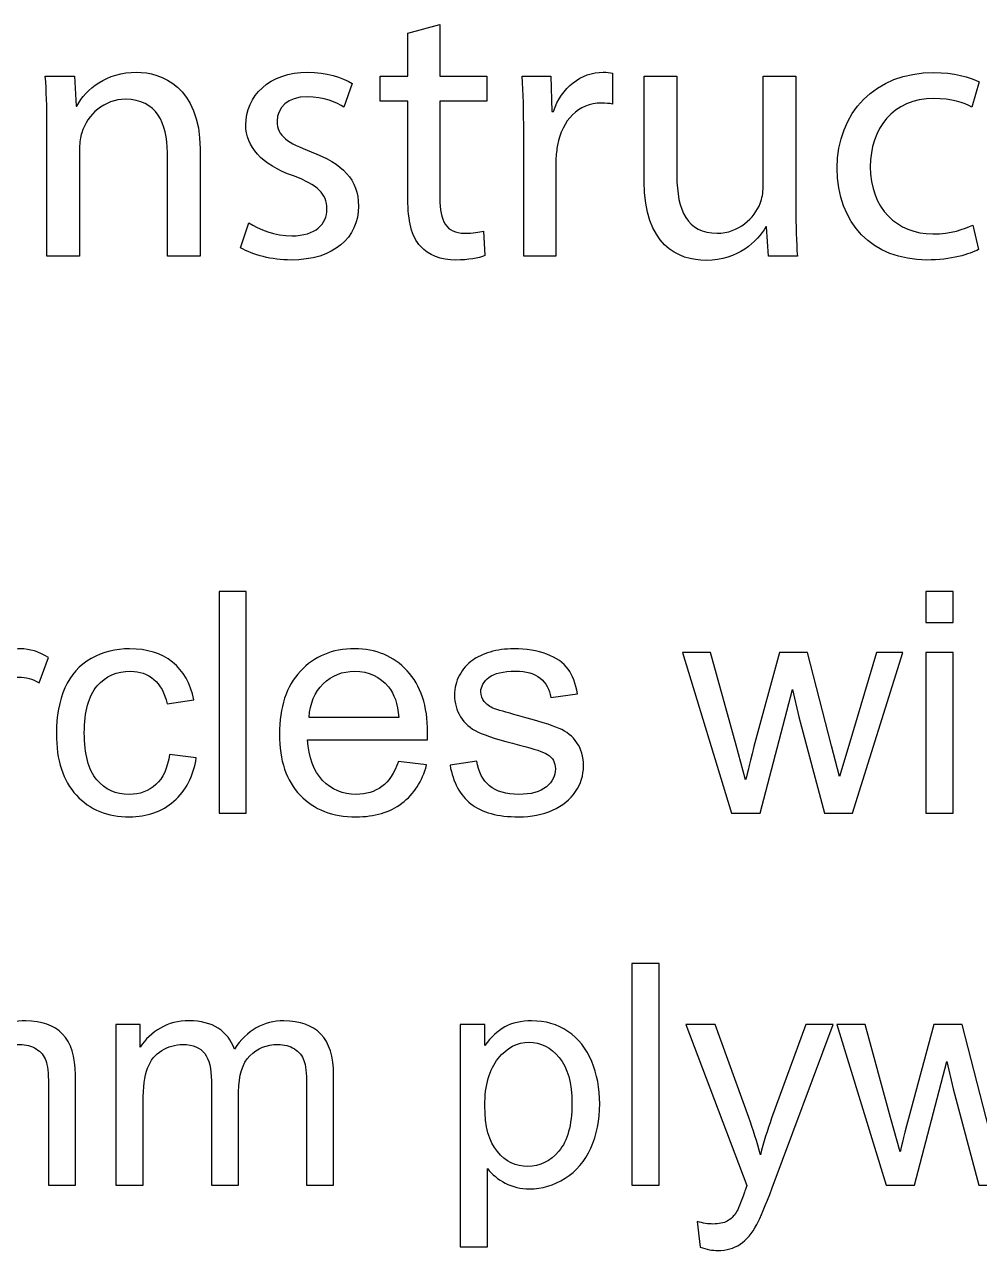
# Model space of a CAD drawing. Header units: centimetres. Extents: x -233 to -82, y 123 to 153.
# Drawn here: x -168.579 to -167.492, y 150.374 to 151.769 of the extents above; entities that cross this region are included whole.
import ezdxf

# ---------------------------------------------------------------- set-up
doc = ezdxf.new("R2010")
doc.units = ezdxf.units.CM
doc.header["$MEASUREMENT"] = 0
doc.layers.add('layer 1', color=7, linetype='Continuous')

msp = doc.modelspace()

# ---------------------------------------------------------------- linework, layer by layer
at = {"layer": 'layer 1'}
for points, knots in [([(-168.14244, 151.75925), (-168.14244, 151.75925), (-168.14244, 151.71005), (-168.14244, 151.71005), (-168.14244, 151.71005), (-168.14244, 151.71005), (-168.17412, 151.71005), (-168.17412, 151.71005), (-168.17412, 151.71005), (-168.17412, 151.71005), (-168.17412, 151.68173), (-168.17412, 151.68173), (-168.17412, 151.68173), (-168.17412, 151.68173), (-168.14244, 151.68173), (-168.14244, 151.68173), (-168.14244, 151.68173), (-168.14244, 151.68173), (-168.14244, 151.57001), (-168.14244, 151.57001), (-168.14244, 151.57001), (-168.14244, 151.54589), (-168.1386, 151.52765), (-168.12804, 151.51661), (-168.12804, 151.51661), (-168.11916, 151.50653), (-168.10512, 151.50101), (-168.08784, 151.50101), (-168.08784, 151.50101), (-168.07344, 151.50101), (-168.06204, 151.50305), (-168.05484, 151.50605), (-168.05484, 151.50605), (-168.05484, 151.50605), (-168.05652, 151.53401), (-168.05652, 151.53401), (-168.05652, 151.53401), (-168.0612, 151.53269), (-168.0684, 151.53149), (-168.07812, 151.53149), (-168.07812, 151.53149), (-168.09888, 151.53149), (-168.10608, 151.54589), (-168.10608, 151.57121), (-168.10608, 151.57121), (-168.10608, 151.57121), (-168.10608, 151.68173), (-168.10608, 151.68173), (-168.10608, 151.68173), (-168.10608, 151.68173), (-168.05268, 151.68173), (-168.05268, 151.68173), (-168.05268, 151.68173), (-168.05268, 151.68173), (-168.05268, 151.71005), (-168.05268, 151.71005), (-168.05268, 151.71005), (-168.05268, 151.71005), (-168.10608, 151.71005), (-168.10608, 151.71005), (-168.10608, 151.71005), (-168.10608, 151.71005), (-168.10608, 151.76897), (-168.10608, 151.76897), (-168.10608, 151.76897), (-168.10608, 151.76897), (-168.14244, 151.75925), (-168.14244, 151.75925)], [0, 0, 0, 0, 0.0555556, 0.0555556, 0.0555556, 0.0555556, 0.1111111, 0.1111111, 0.1111111, 0.1111111, 0.1666667, 0.1666667, 0.1666667, 0.1666667, 0.2222222, 0.2222222, 0.2222222, 0.2222222, 0.2777778, 0.2777778, 0.2777778, 0.2777778, 0.3333333, 0.3333333, 0.3333333, 0.3333333, 0.3888889, 0.3888889, 0.3888889, 0.3888889, 0.4444444, 0.4444444, 0.4444444, 0.4444444, 0.5, 0.5, 0.5, 0.5, 0.5555556, 0.5555556, 0.5555556, 0.5555556, 0.6111111, 0.6111111, 0.6111111, 0.6111111, 0.6666667, 0.6666667, 0.6666667, 0.6666667, 0.7222222, 0.7222222, 0.7222222, 0.7222222, 0.7777778, 0.7777778, 0.7777778, 0.7777778, 0.8333333, 0.8333333, 0.8333333, 0.8333333, 0.8888889, 0.8888889, 0.8888889, 0.8888889, 1, 1, 1, 1]), ([(-168.55344, 151.50521), (-168.55344, 151.50521), (-168.51624, 151.50521), (-168.51624, 151.50521), (-168.51624, 151.50521), (-168.51624, 151.50521), (-168.51624, 151.62845), (-168.51624, 151.62845), (-168.51624, 151.62845), (-168.51624, 151.63481), (-168.5154, 151.64105), (-168.51372, 151.64573), (-168.51372, 151.64573), (-168.50736, 151.66649), (-168.48828, 151.68389), (-168.4638, 151.68389), (-168.4638, 151.68389), (-168.42864, 151.68389), (-168.41628, 151.65629), (-168.41628, 151.62329), (-168.41628, 151.62329), (-168.41628, 151.62329), (-168.41628, 151.50521), (-168.41628, 151.50521), (-168.41628, 151.50521), (-168.41628, 151.50521), (-168.37908, 151.50521), (-168.37908, 151.50521), (-168.37908, 151.50521), (-168.37908, 151.50521), (-168.37908, 151.62761), (-168.37908, 151.62761), (-168.37908, 151.62761), (-168.37908, 151.69781), (-168.42312, 151.71473), (-168.45144, 151.71473), (-168.45144, 151.71473), (-168.48528, 151.71473), (-168.50904, 151.69577), (-168.51924, 151.67621), (-168.51924, 151.67621), (-168.51924, 151.67621), (-168.52008, 151.67621), (-168.52008, 151.67621), (-168.52008, 151.67621), (-168.52008, 151.67621), (-168.52212, 151.71005), (-168.52212, 151.71005), (-168.52212, 151.71005), (-168.52212, 151.71005), (-168.55524, 151.71005), (-168.55524, 151.71005), (-168.55524, 151.71005), (-168.55392, 151.69313), (-168.55344, 151.67585), (-168.55344, 151.65461), (-168.55344, 151.65461), (-168.55344, 151.65461), (-168.55344, 151.50521), (-168.55344, 151.50521)], [0, 0, 0, 0, 0.0625, 0.0625, 0.0625, 0.0625, 0.125, 0.125, 0.125, 0.125, 0.1875, 0.1875, 0.1875, 0.1875, 0.25, 0.25, 0.25, 0.25, 0.3125, 0.3125, 0.3125, 0.3125, 0.375, 0.375, 0.375, 0.375, 0.4375, 0.4375, 0.4375, 0.4375, 0.5, 0.5, 0.5, 0.5, 0.5625, 0.5625, 0.5625, 0.5625, 0.625, 0.625, 0.625, 0.625, 0.6875, 0.6875, 0.6875, 0.6875, 0.75, 0.75, 0.75, 0.75, 0.8125, 0.8125, 0.8125, 0.8125, 0.875, 0.875, 0.875, 0.875, 1, 1, 1, 1]), ([(-168.33288, 151.51493), (-168.31848, 151.50653), (-168.29784, 151.50101), (-168.2754, 151.50101), (-168.2754, 151.50101), (-168.22668, 151.50101), (-168.19872, 151.52633), (-168.19872, 151.56233), (-168.19872, 151.56233), (-168.19872, 151.59281), (-168.21696, 151.61057), (-168.25248, 151.62413), (-168.25248, 151.62413), (-168.27912, 151.63433), (-168.29148, 151.64189), (-168.29148, 151.65893), (-168.29148, 151.65893), (-168.29148, 151.67417), (-168.27912, 151.68677), (-168.25716, 151.68677), (-168.25716, 151.68677), (-168.23808, 151.68677), (-168.22332, 151.68005), (-168.21528, 151.67501), (-168.21528, 151.67501), (-168.21528, 151.67501), (-168.20592, 151.70201), (-168.20592, 151.70201), (-168.20592, 151.70201), (-168.21732, 151.70885), (-168.23556, 151.71473), (-168.25632, 151.71473), (-168.25632, 151.71473), (-168.30036, 151.71473), (-168.327, 151.68761), (-168.327, 151.65461), (-168.327, 151.65461), (-168.327, 151.63013), (-168.3096, 151.60973), (-168.27276, 151.59665), (-168.27276, 151.59665), (-168.24528, 151.58645), (-168.23472, 151.57673), (-168.23472, 151.55897), (-168.23472, 151.55897), (-168.23472, 151.54205), (-168.24744, 151.52849), (-168.27456, 151.52849), (-168.27456, 151.52849), (-168.29316, 151.52849), (-168.3126, 151.53617), (-168.32364, 151.54337), (-168.32364, 151.54337), (-168.32364, 151.54337), (-168.33288, 151.51493), (-168.33288, 151.51493)], [0, 0, 0, 0, 0.0666667, 0.0666667, 0.0666667, 0.0666667, 0.1333333, 0.1333333, 0.1333333, 0.1333333, 0.2, 0.2, 0.2, 0.2, 0.2666667, 0.2666667, 0.2666667, 0.2666667, 0.3333333, 0.3333333, 0.3333333, 0.3333333, 0.4, 0.4, 0.4, 0.4, 0.4666667, 0.4666667, 0.4666667, 0.4666667, 0.5333333, 0.5333333, 0.5333333, 0.5333333, 0.6, 0.6, 0.6, 0.6, 0.6666667, 0.6666667, 0.6666667, 0.6666667, 0.7333333, 0.7333333, 0.7333333, 0.7333333, 0.8, 0.8, 0.8, 0.8, 0.8666667, 0.8666667, 0.8666667, 0.8666667, 1, 1, 1, 1]), ([(-168.01068, 151.50521), (-168.01068, 151.50521), (-167.97396, 151.50521), (-167.97396, 151.50521), (-167.97396, 151.50521), (-167.97396, 151.50521), (-167.97396, 151.61441), (-167.97396, 151.61441), (-167.97396, 151.61441), (-167.97396, 151.62077), (-167.973, 151.62665), (-167.97216, 151.63181), (-167.97216, 151.63181), (-167.96712, 151.65977), (-167.94852, 151.67957), (-167.92224, 151.67957), (-167.92224, 151.67957), (-167.9172, 151.67957), (-167.91336, 151.67921), (-167.90952, 151.67837), (-167.90952, 151.67837), (-167.90952, 151.67837), (-167.90952, 151.71353), (-167.90952, 151.71353), (-167.90952, 151.71353), (-167.913, 151.71437), (-167.91588, 151.71473), (-167.9202, 151.71473), (-167.9202, 151.71473), (-167.94516, 151.71473), (-167.9676, 151.69745), (-167.97684, 151.66985), (-167.97684, 151.66985), (-167.97684, 151.66985), (-167.97852, 151.66985), (-167.97852, 151.66985), (-167.97852, 151.66985), (-167.97852, 151.66985), (-167.97984, 151.71005), (-167.97984, 151.71005), (-167.97984, 151.71005), (-167.97984, 151.71005), (-168.01248, 151.71005), (-168.01248, 151.71005), (-168.01248, 151.71005), (-168.01116, 151.69109), (-168.01068, 151.67033), (-168.01068, 151.64621), (-168.01068, 151.64621), (-168.01068, 151.64621), (-168.01068, 151.50521), (-168.01068, 151.50521)], [0, 0, 0, 0, 0.0714286, 0.0714286, 0.0714286, 0.0714286, 0.1428571, 0.1428571, 0.1428571, 0.1428571, 0.2142857, 0.2142857, 0.2142857, 0.2142857, 0.2857143, 0.2857143, 0.2857143, 0.2857143, 0.3571429, 0.3571429, 0.3571429, 0.3571429, 0.4285714, 0.4285714, 0.4285714, 0.4285714, 0.5, 0.5, 0.5, 0.5, 0.5714286, 0.5714286, 0.5714286, 0.5714286, 0.6428571, 0.6428571, 0.6428571, 0.6428571, 0.7142857, 0.7142857, 0.7142857, 0.7142857, 0.7857143, 0.7857143, 0.7857143, 0.7857143, 0.8571429, 0.8571429, 0.8571429, 0.8571429, 1, 1, 1, 1]), ([(-167.70084, 151.71005), (-167.70084, 151.71005), (-167.73804, 151.71005), (-167.73804, 151.71005), (-167.73804, 151.71005), (-167.73804, 151.71005), (-167.73804, 151.58441), (-167.73804, 151.58441), (-167.73804, 151.58441), (-167.73804, 151.57757), (-167.73936, 151.57085), (-167.7414, 151.56533), (-167.7414, 151.56533), (-167.74824, 151.54877), (-167.76552, 151.53149), (-167.7906, 151.53149), (-167.7906, 151.53149), (-167.82444, 151.53149), (-167.83632, 151.55765), (-167.83632, 151.59665), (-167.83632, 151.59665), (-167.83632, 151.59665), (-167.83632, 151.71005), (-167.83632, 151.71005), (-167.83632, 151.71005), (-167.83632, 151.71005), (-167.87352, 151.71005), (-167.87352, 151.71005), (-167.87352, 151.71005), (-167.87352, 151.71005), (-167.87352, 151.59029), (-167.87352, 151.59029), (-167.87352, 151.59029), (-167.87352, 151.51829), (-167.835, 151.50053), (-167.80284, 151.50053), (-167.80284, 151.50053), (-167.76648, 151.50053), (-167.74488, 151.52213), (-167.73504, 151.53869), (-167.73504, 151.53869), (-167.73504, 151.53869), (-167.7342, 151.53869), (-167.7342, 151.53869), (-167.7342, 151.53869), (-167.7342, 151.53869), (-167.73216, 151.50521), (-167.73216, 151.50521), (-167.73216, 151.50521), (-167.73216, 151.50521), (-167.69916, 151.50521), (-167.69916, 151.50521), (-167.69916, 151.50521), (-167.70036, 151.52129), (-167.70084, 151.53989), (-167.70084, 151.56113), (-167.70084, 151.56113), (-167.70084, 151.56113), (-167.70084, 151.71005), (-167.70084, 151.71005)], [0, 0, 0, 0, 0.0625, 0.0625, 0.0625, 0.0625, 0.125, 0.125, 0.125, 0.125, 0.1875, 0.1875, 0.1875, 0.1875, 0.25, 0.25, 0.25, 0.25, 0.3125, 0.3125, 0.3125, 0.3125, 0.375, 0.375, 0.375, 0.375, 0.4375, 0.4375, 0.4375, 0.4375, 0.5, 0.5, 0.5, 0.5, 0.5625, 0.5625, 0.5625, 0.5625, 0.625, 0.625, 0.625, 0.625, 0.6875, 0.6875, 0.6875, 0.6875, 0.75, 0.75, 0.75, 0.75, 0.8125, 0.8125, 0.8125, 0.8125, 0.875, 0.875, 0.875, 0.875, 1, 1, 1, 1]), ([(-167.49924, 151.54073), (-167.5098, 151.53617), (-167.52384, 151.53065), (-167.54496, 151.53065), (-167.54496, 151.53065), (-167.58564, 151.53065), (-167.61612, 151.55981), (-167.61612, 151.60721), (-167.61612, 151.60721), (-167.61612, 151.65005), (-167.59068, 151.68473), (-167.54376, 151.68473), (-167.54376, 151.68473), (-167.52336, 151.68473), (-167.50944, 151.68005), (-167.50056, 151.67501), (-167.50056, 151.67501), (-167.50056, 151.67501), (-167.49204, 151.70381), (-167.49204, 151.70381), (-167.49204, 151.70381), (-167.50224, 151.70885), (-167.52168, 151.71437), (-167.54376, 151.71437), (-167.54376, 151.71437), (-167.6106, 151.71437), (-167.6538, 151.66865), (-167.6538, 151.60553), (-167.6538, 151.60553), (-167.6538, 151.54289), (-167.6136, 151.50101), (-167.5518, 151.50101), (-167.5518, 151.50101), (-167.5242, 151.50101), (-167.50272, 151.50773), (-167.49288, 151.51289), (-167.49288, 151.51289), (-167.49288, 151.51289), (-167.49924, 151.54073), (-167.49924, 151.54073)], [0, 0, 0, 0, 0.0909091, 0.0909091, 0.0909091, 0.0909091, 0.1818182, 0.1818182, 0.1818182, 0.1818182, 0.2727273, 0.2727273, 0.2727273, 0.2727273, 0.3636364, 0.3636364, 0.3636364, 0.3636364, 0.4545455, 0.4545455, 0.4545455, 0.4545455, 0.5454545, 0.5454545, 0.5454545, 0.5454545, 0.6363636, 0.6363636, 0.6363636, 0.6363636, 0.7272727, 0.7272727, 0.7272727, 0.7272727, 0.8181818, 0.8181818, 0.8181818, 0.8181818, 1, 1, 1, 1]), ([(-168.35743, 150.8715), (-168.35743, 150.8715), (-168.35743, 151.124), (-168.35743, 151.124), (-168.35743, 151.124), (-168.35743, 151.124), (-168.32643, 151.124), (-168.32643, 151.124), (-168.32643, 151.124), (-168.32643, 151.124), (-168.32643, 150.8715), (-168.32643, 150.8715), (-168.32643, 150.8715), (-168.32643, 150.8715), (-168.35743, 150.8715), (-168.35743, 150.8715)], [0, 0, 0, 0, 0.2, 0.2, 0.2, 0.2, 0.4, 0.4, 0.4, 0.4, 0.6, 0.6, 0.6, 0.6, 1, 1, 1, 1]), ([(-167.55283, 151.0884), (-167.55283, 151.0884), (-167.55283, 151.124), (-167.55283, 151.124), (-167.55283, 151.124), (-167.55283, 151.124), (-167.52183, 151.124), (-167.52183, 151.124), (-167.52183, 151.124), (-167.52183, 151.124), (-167.52183, 151.0884), (-167.52183, 151.0884), (-167.52183, 151.0884), (-167.52183, 151.0884), (-167.55283, 151.0884), (-167.55283, 151.0884)], [0, 0, 0, 0, 0.2, 0.2, 0.2, 0.2, 0.4, 0.4, 0.4, 0.4, 0.6, 0.6, 0.6, 0.6, 1, 1, 1, 1]), ([(-168.65103, 150.8715), (-168.65103, 150.8715), (-168.65103, 151.0544), (-168.65103, 151.0544), (-168.65103, 151.0544), (-168.65103, 151.0544), (-168.62313, 151.0544), (-168.62313, 151.0544), (-168.62313, 151.0544), (-168.62313, 151.0544), (-168.62313, 151.0267), (-168.62313, 151.0267), (-168.62313, 151.0267), (-168.61603, 151.0397), (-168.60943, 151.0483), (-168.60333, 151.0524), (-168.60333, 151.0524), (-168.59733, 151.0565), (-168.59073, 151.0586), (-168.58353, 151.0586), (-168.58353, 151.0586), (-168.57303, 151.0586), (-168.56243, 151.0553), (-168.55163, 151.0486), (-168.55163, 151.0486), (-168.55163, 151.0486), (-168.56233, 151.0198), (-168.56233, 151.0198), (-168.56233, 151.0198), (-168.56983, 151.0243), (-168.57743, 151.0265), (-168.58503, 151.0265), (-168.58503, 151.0265), (-168.59183, 151.0265), (-168.59793, 151.0245), (-168.60333, 151.0204), (-168.60333, 151.0204), (-168.60873, 151.0163), (-168.61253, 151.0107), (-168.61483, 151.0034), (-168.61483, 151.0034), (-168.61833, 150.9924), (-168.62003, 150.9804), (-168.62003, 150.9673), (-168.62003, 150.9673), (-168.62003, 150.9673), (-168.62003, 150.8715), (-168.62003, 150.8715), (-168.62003, 150.8715), (-168.62003, 150.8715), (-168.65103, 150.8715), (-168.65103, 150.8715)], [0, 0, 0, 0, 0.0714286, 0.0714286, 0.0714286, 0.0714286, 0.1428571, 0.1428571, 0.1428571, 0.1428571, 0.2142857, 0.2142857, 0.2142857, 0.2142857, 0.2857143, 0.2857143, 0.2857143, 0.2857143, 0.3571429, 0.3571429, 0.3571429, 0.3571429, 0.4285714, 0.4285714, 0.4285714, 0.4285714, 0.5, 0.5, 0.5, 0.5, 0.5714286, 0.5714286, 0.5714286, 0.5714286, 0.6428571, 0.6428571, 0.6428571, 0.6428571, 0.7142857, 0.7142857, 0.7142857, 0.7142857, 0.7857143, 0.7857143, 0.7857143, 0.7857143, 0.8571429, 0.8571429, 0.8571429, 0.8571429, 1, 1, 1, 1]), ([(-168.41383, 150.9385), (-168.41383, 150.9385), (-168.38333, 150.9345), (-168.38333, 150.9345), (-168.38333, 150.9345), (-168.38663, 150.9135), (-168.39513, 150.8971), (-168.40883, 150.8852), (-168.40883, 150.8852), (-168.42253, 150.8733), (-168.43943, 150.8674), (-168.45943, 150.8674), (-168.45943, 150.8674), (-168.48453, 150.8674), (-168.50463, 150.8756), (-168.51983, 150.892), (-168.51983, 150.892), (-168.53503, 150.9083), (-168.54263, 150.9318), (-168.54263, 150.9623), (-168.54263, 150.9623), (-168.54263, 150.982), (-168.53933, 150.9993), (-168.53283, 151.0141), (-168.53283, 151.0141), (-168.52633, 151.0289), (-168.51633, 151.04), (-168.50293, 151.0475), (-168.50293, 151.0475), (-168.48953, 151.0549), (-168.47493, 151.0586), (-168.45923, 151.0586), (-168.45923, 151.0586), (-168.43933, 151.0586), (-168.42313, 151.0536), (-168.41053, 151.0435), (-168.41053, 151.0435), (-168.39793, 151.0334), (-168.38983, 151.0192), (-168.38623, 151.0007), (-168.38623, 151.0007), (-168.38623, 151.0007), (-168.41643, 150.996), (-168.41643, 150.996), (-168.41643, 150.996), (-168.41933, 151.0083), (-168.42433, 151.0176), (-168.43163, 151.0238), (-168.43163, 151.0238), (-168.43893, 151.03), (-168.44773, 151.0331), (-168.45803, 151.0331), (-168.45803, 151.0331), (-168.47373, 151.0331), (-168.48643, 151.0275), (-168.49613, 151.0163), (-168.49613, 151.0163), (-168.50593, 151.0051), (-168.51083, 150.9874), (-168.51083, 150.9631), (-168.51083, 150.9631), (-168.51083, 150.9386), (-168.50613, 150.9207), (-168.49663, 150.9096), (-168.49663, 150.9096), (-168.48723, 150.8985), (-168.47493, 150.8929), (-168.45983, 150.8929), (-168.45983, 150.8929), (-168.44763, 150.8929), (-168.43743, 150.8966), (-168.42923, 150.9041), (-168.42923, 150.9041), (-168.42113, 150.9116), (-168.41593, 150.923), (-168.41383, 150.9385)], [0, 0, 0, 0, 0.05, 0.05, 0.05, 0.05, 0.1, 0.1, 0.1, 0.1, 0.15, 0.15, 0.15, 0.15, 0.2, 0.2, 0.2, 0.2, 0.25, 0.25, 0.25, 0.25, 0.3, 0.3, 0.3, 0.3, 0.35, 0.35, 0.35, 0.35, 0.4, 0.4, 0.4, 0.4, 0.45, 0.45, 0.45, 0.45, 0.5, 0.5, 0.5, 0.5, 0.55, 0.55, 0.55, 0.55, 0.6, 0.6, 0.6, 0.6, 0.65, 0.65, 0.65, 0.65, 0.7, 0.7, 0.7, 0.7, 0.75, 0.75, 0.75, 0.75, 0.8, 0.8, 0.8, 0.8, 0.85, 0.85, 0.85, 0.85, 0.9, 0.9, 0.9, 0.9, 1, 1, 1, 1]), ([(-168.15313, 150.9304), (-168.15313, 150.9304), (-168.12113, 150.9264), (-168.12113, 150.9264), (-168.12113, 150.9264), (-168.12623, 150.9077), (-168.13553, 150.8932), (-168.14923, 150.8829), (-168.14923, 150.8829), (-168.16293, 150.8726), (-168.18033, 150.8674), (-168.20153, 150.8674), (-168.20153, 150.8674), (-168.22833, 150.8674), (-168.24953, 150.8756), (-168.26523, 150.8921), (-168.26523, 150.8921), (-168.28093, 150.9086), (-168.28873, 150.9317), (-168.28873, 150.9614), (-168.28873, 150.9614), (-168.28873, 150.9922), (-168.28083, 151.0161), (-168.26493, 151.0331), (-168.26493, 151.0331), (-168.24903, 151.0501), (-168.22853, 151.0586), (-168.20323, 151.0586), (-168.20323, 151.0586), (-168.17883, 151.0586), (-168.15883, 151.0503), (-168.14333, 151.0336), (-168.14333, 151.0336), (-168.12783, 151.0169), (-168.12003, 150.9935), (-168.12003, 150.9633), (-168.12003, 150.9633), (-168.12003, 150.9615), (-168.12013, 150.9587), (-168.12023, 150.955), (-168.12023, 150.955), (-168.12023, 150.955), (-168.25663, 150.955), (-168.25663, 150.955), (-168.25663, 150.955), (-168.25553, 150.9349), (-168.24983, 150.9196), (-168.23963, 150.9089), (-168.23963, 150.9089), (-168.22943, 150.8982), (-168.21663, 150.8929), (-168.20133, 150.8929), (-168.20133, 150.8929), (-168.19003, 150.8929), (-168.18033, 150.8959), (-168.17223, 150.9019), (-168.17223, 150.9019), (-168.16423, 150.9078), (-168.15783, 150.9173), (-168.15313, 150.9304)], [0, 0, 0, 0, 0.0625, 0.0625, 0.0625, 0.0625, 0.125, 0.125, 0.125, 0.125, 0.1875, 0.1875, 0.1875, 0.1875, 0.25, 0.25, 0.25, 0.25, 0.3125, 0.3125, 0.3125, 0.3125, 0.375, 0.375, 0.375, 0.375, 0.4375, 0.4375, 0.4375, 0.4375, 0.5, 0.5, 0.5, 0.5, 0.5625, 0.5625, 0.5625, 0.5625, 0.625, 0.625, 0.625, 0.625, 0.6875, 0.6875, 0.6875, 0.6875, 0.75, 0.75, 0.75, 0.75, 0.8125, 0.8125, 0.8125, 0.8125, 0.875, 0.875, 0.875, 0.875, 1, 1, 1, 1]), ([(-168.09453, 150.9261), (-168.09453, 150.9261), (-168.06393, 150.9309), (-168.06393, 150.9309), (-168.06393, 150.9309), (-168.06223, 150.9186), (-168.05743, 150.9092), (-168.04953, 150.9027), (-168.04953, 150.9027), (-168.04163, 150.8962), (-168.03063, 150.8929), (-168.01653, 150.8929), (-168.01653, 150.8929), (-168.00233, 150.8929), (-167.99173, 150.8958), (-167.98483, 150.9016), (-167.98483, 150.9016), (-167.97793, 150.9074), (-167.97453, 150.9142), (-167.97453, 150.922), (-167.97453, 150.922), (-167.97453, 150.929), (-167.97753, 150.9345), (-167.98363, 150.9385), (-167.98363, 150.9385), (-167.98793, 150.9412), (-167.99843, 150.9447), (-168.01533, 150.949), (-168.01533, 150.949), (-168.03803, 150.9547), (-168.05383, 150.9597), (-168.06263, 150.9639), (-168.06263, 150.9639), (-168.07143, 150.9681), (-168.07813, 150.9739), (-168.08263, 150.9813), (-168.08263, 150.9813), (-168.08713, 150.9887), (-168.08943, 150.9969), (-168.08943, 151.0059), (-168.08943, 151.0059), (-168.08943, 151.014), (-168.08753, 151.0216), (-168.08383, 151.0285), (-168.08383, 151.0285), (-168.08013, 151.0354), (-168.07503, 151.0412), (-168.06853, 151.0458), (-168.06853, 151.0458), (-168.06373, 151.0494), (-168.05713, 151.0524), (-168.04883, 151.0549), (-168.04883, 151.0549), (-168.04053, 151.0574), (-168.03153, 151.0586), (-168.02203, 151.0586), (-168.02203, 151.0586), (-168.00773, 151.0586), (-167.99513, 151.0565), (-167.98423, 151.0524), (-167.98423, 151.0524), (-167.97333, 151.0483), (-167.96533, 151.0427), (-167.96013, 151.0356), (-167.96013, 151.0356), (-167.95503, 151.0285), (-167.95143, 151.0191), (-167.94953, 151.0072), (-167.94953, 151.0072), (-167.94953, 151.0072), (-167.97983, 151.0031), (-167.97983, 151.0031), (-167.97983, 151.0031), (-167.98123, 151.0125), (-167.98523, 151.0199), (-167.99183, 151.0252), (-167.99183, 151.0252), (-167.99843, 151.0305), (-168.00773, 151.0331), (-168.01983, 151.0331), (-168.01983, 151.0331), (-168.03403, 151.0331), (-168.04413, 151.0308), (-168.05023, 151.0261), (-168.05023, 151.0261), (-168.05633, 151.0214), (-168.05943, 151.0158), (-168.05943, 151.0095), (-168.05943, 151.0095), (-168.05943, 151.0054), (-168.05813, 151.0018), (-168.05563, 150.9986), (-168.05563, 150.9986), (-168.05313, 150.9953), (-168.04913, 150.9925), (-168.04373, 150.9904), (-168.04373, 150.9904), (-168.04063, 150.9892), (-168.03153, 150.9865), (-168.01633, 150.9824), (-168.01633, 150.9824), (-167.99443, 150.9765), (-167.97913, 150.9718), (-167.97043, 150.9681), (-167.97043, 150.9681), (-167.96173, 150.9644), (-167.95493, 150.9589), (-167.95003, 150.9518), (-167.95003, 150.9518), (-167.94513, 150.9447), (-167.94263, 150.9358), (-167.94263, 150.9252), (-167.94263, 150.9252), (-167.94263, 150.9149), (-167.94563, 150.9052), (-167.95163, 150.8961), (-167.95163, 150.8961), (-167.95773, 150.887), (-167.96643, 150.8799), (-167.97773, 150.8749), (-167.97773, 150.8749), (-167.98913, 150.8699), (-168.00203, 150.8674), (-168.01633, 150.8674), (-168.01633, 150.8674), (-168.04013, 150.8674), (-168.05823, 150.8723), (-168.07073, 150.8822), (-168.07073, 150.8822), (-168.08323, 150.8921), (-168.09113, 150.9067), (-168.09453, 150.9261)], [0, 0, 0, 0, 0.0294118, 0.0294118, 0.0294118, 0.0294118, 0.0588235, 0.0588235, 0.0588235, 0.0588235, 0.0882353, 0.0882353, 0.0882353, 0.0882353, 0.1176471, 0.1176471, 0.1176471, 0.1176471, 0.1470588, 0.1470588, 0.1470588, 0.1470588, 0.1764706, 0.1764706, 0.1764706, 0.1764706, 0.2058824, 0.2058824, 0.2058824, 0.2058824, 0.2352941, 0.2352941, 0.2352941, 0.2352941, 0.2647059, 0.2647059, 0.2647059, 0.2647059, 0.2941176, 0.2941176, 0.2941176, 0.2941176, 0.3235294, 0.3235294, 0.3235294, 0.3235294, 0.3529412, 0.3529412, 0.3529412, 0.3529412, 0.3823529, 0.3823529, 0.3823529, 0.3823529, 0.4117647, 0.4117647, 0.4117647, 0.4117647, 0.4411765, 0.4411765, 0.4411765, 0.4411765, 0.4705882, 0.4705882, 0.4705882, 0.4705882, 0.5, 0.5, 0.5, 0.5, 0.5294118, 0.5294118, 0.5294118, 0.5294118, 0.5588235, 0.5588235, 0.5588235, 0.5588235, 0.5882353, 0.5882353, 0.5882353, 0.5882353, 0.6176471, 0.6176471, 0.6176471, 0.6176471, 0.6470588, 0.6470588, 0.6470588, 0.6470588, 0.6764706, 0.6764706, 0.6764706, 0.6764706, 0.7058824, 0.7058824, 0.7058824, 0.7058824, 0.7352941, 0.7352941, 0.7352941, 0.7352941, 0.7647059, 0.7647059, 0.7647059, 0.7647059, 0.7941176, 0.7941176, 0.7941176, 0.7941176, 0.8235294, 0.8235294, 0.8235294, 0.8235294, 0.8529412, 0.8529412, 0.8529412, 0.8529412, 0.8823529, 0.8823529, 0.8823529, 0.8823529, 0.9117647, 0.9117647, 0.9117647, 0.9117647, 0.9411765, 0.9411765, 0.9411765, 0.9411765, 1, 1, 1, 1]), ([(-167.77403, 150.8715), (-167.77403, 150.8715), (-167.83003, 151.0544), (-167.83003, 151.0544), (-167.83003, 151.0544), (-167.83003, 151.0544), (-167.79793, 151.0544), (-167.79793, 151.0544), (-167.79793, 151.0544), (-167.79793, 151.0544), (-167.76883, 150.9488), (-167.76883, 150.9488), (-167.76883, 150.9488), (-167.76883, 150.9488), (-167.75803, 150.9096), (-167.75803, 150.9096), (-167.75803, 150.9096), (-167.75753, 150.9115), (-167.75443, 150.9241), (-167.74853, 150.9473), (-167.74853, 150.9473), (-167.74853, 150.9473), (-167.71943, 151.0544), (-167.71943, 151.0544), (-167.71943, 151.0544), (-167.71943, 151.0544), (-167.68753, 151.0544), (-167.68753, 151.0544), (-167.68753, 151.0544), (-167.68753, 151.0544), (-167.66013, 150.9483), (-167.66013, 150.9483), (-167.66013, 150.9483), (-167.66013, 150.9483), (-167.65103, 150.9134), (-167.65103, 150.9134), (-167.65103, 150.9134), (-167.65103, 150.9134), (-167.64053, 150.9487), (-167.64053, 150.9487), (-167.64053, 150.9487), (-167.64053, 150.9487), (-167.60913, 151.0544), (-167.60913, 151.0544), (-167.60913, 151.0544), (-167.60913, 151.0544), (-167.57903, 151.0544), (-167.57903, 151.0544), (-167.57903, 151.0544), (-167.57903, 151.0544), (-167.63623, 150.8715), (-167.63623, 150.8715), (-167.63623, 150.8715), (-167.63623, 150.8715), (-167.66843, 150.8715), (-167.66843, 150.8715), (-167.66843, 150.8715), (-167.66843, 150.8715), (-167.69753, 150.9811), (-167.69753, 150.9811), (-167.69753, 150.9811), (-167.69753, 150.9811), (-167.70463, 151.0122), (-167.70463, 151.0122), (-167.70463, 151.0122), (-167.70463, 151.0122), (-167.74163, 150.8715), (-167.74163, 150.8715), (-167.74163, 150.8715), (-167.74163, 150.8715), (-167.77403, 150.8715), (-167.77403, 150.8715)], [0, 0, 0, 0, 0.0526316, 0.0526316, 0.0526316, 0.0526316, 0.1052632, 0.1052632, 0.1052632, 0.1052632, 0.1578947, 0.1578947, 0.1578947, 0.1578947, 0.2105263, 0.2105263, 0.2105263, 0.2105263, 0.2631579, 0.2631579, 0.2631579, 0.2631579, 0.3157895, 0.3157895, 0.3157895, 0.3157895, 0.3684211, 0.3684211, 0.3684211, 0.3684211, 0.4210526, 0.4210526, 0.4210526, 0.4210526, 0.4736842, 0.4736842, 0.4736842, 0.4736842, 0.5263158, 0.5263158, 0.5263158, 0.5263158, 0.5789474, 0.5789474, 0.5789474, 0.5789474, 0.6315789, 0.6315789, 0.6315789, 0.6315789, 0.6842105, 0.6842105, 0.6842105, 0.6842105, 0.7368421, 0.7368421, 0.7368421, 0.7368421, 0.7894737, 0.7894737, 0.7894737, 0.7894737, 0.8421053, 0.8421053, 0.8421053, 0.8421053, 0.8947368, 0.8947368, 0.8947368, 0.8947368, 1, 1, 1, 1]), ([(-167.55283, 150.8715), (-167.55283, 150.8715), (-167.55283, 151.0544), (-167.55283, 151.0544), (-167.55283, 151.0544), (-167.55283, 151.0544), (-167.52183, 151.0544), (-167.52183, 151.0544), (-167.52183, 151.0544), (-167.52183, 151.0544), (-167.52183, 150.8715), (-167.52183, 150.8715), (-167.52183, 150.8715), (-167.52183, 150.8715), (-167.55283, 150.8715), (-167.55283, 150.8715)], [0, 0, 0, 0, 0.2, 0.2, 0.2, 0.2, 0.4, 0.4, 0.4, 0.4, 0.6, 0.6, 0.6, 0.6, 1, 1, 1, 1]), ([(-168.25493, 150.9805), (-168.25493, 150.9805), (-168.15283, 150.9805), (-168.15283, 150.9805), (-168.15283, 150.9805), (-168.15413, 150.9959), (-168.15803, 151.0075), (-168.16453, 151.0152), (-168.16453, 151.0152), (-168.17443, 151.0271), (-168.18723, 151.0331), (-168.20293, 151.0331), (-168.20293, 151.0331), (-168.21723, 151.0331), (-168.22913, 151.0283), (-168.23883, 151.0188), (-168.23883, 151.0188), (-168.24853, 151.0093), (-168.25393, 150.9965), (-168.25493, 150.9805)], [0, 0, 0, 0, 0.1666667, 0.1666667, 0.1666667, 0.1666667, 0.3333333, 0.3333333, 0.3333333, 0.3333333, 0.5, 0.5, 0.5, 0.5, 0.6666667, 0.6666667, 0.6666667, 0.6666667, 1, 1, 1, 1]), ([(-167.88743, 150.44817), (-167.88743, 150.44817), (-167.88743, 150.70067), (-167.88743, 150.70067), (-167.88743, 150.70067), (-167.88743, 150.70067), (-167.85643, 150.70067), (-167.85643, 150.70067), (-167.85643, 150.70067), (-167.85643, 150.70067), (-167.85643, 150.44817), (-167.85643, 150.44817), (-167.85643, 150.44817), (-167.85643, 150.44817), (-167.88743, 150.44817), (-167.88743, 150.44817)], [0, 0, 0, 0, 0.2, 0.2, 0.2, 0.2, 0.4, 0.4, 0.4, 0.4, 0.6, 0.6, 0.6, 0.6, 1, 1, 1, 1]), ([(-168.76873, 150.44817), (-168.76873, 150.44817), (-168.76873, 150.63107), (-168.76873, 150.63107), (-168.76873, 150.63107), (-168.76873, 150.63107), (-168.74103, 150.63107), (-168.74103, 150.63107), (-168.74103, 150.63107), (-168.74103, 150.63107), (-168.74103, 150.60547), (-168.74103, 150.60547), (-168.74103, 150.60547), (-168.73533, 150.61437), (-168.72763, 150.62157), (-168.71813, 150.62707), (-168.71813, 150.62707), (-168.70863, 150.63257), (-168.69773, 150.63527), (-168.68553, 150.63527), (-168.68553, 150.63527), (-168.67203, 150.63527), (-168.66093, 150.63247), (-168.65223, 150.62687), (-168.65223, 150.62687), (-168.64353, 150.62117), (-168.63743, 150.61327), (-168.63393, 150.60317), (-168.63393, 150.60317), (-168.61943, 150.62457), (-168.60063, 150.63527), (-168.57743, 150.63527), (-168.57743, 150.63527), (-168.55933, 150.63527), (-168.54533, 150.63027), (-168.53553, 150.62017), (-168.53553, 150.62017), (-168.52583, 150.61007), (-168.52093, 150.59467), (-168.52093, 150.57377), (-168.52093, 150.57377), (-168.52093, 150.57377), (-168.52093, 150.44817), (-168.52093, 150.44817), (-168.52093, 150.44817), (-168.52093, 150.44817), (-168.55173, 150.44817), (-168.55173, 150.44817), (-168.55173, 150.44817), (-168.55173, 150.44817), (-168.55173, 150.56337), (-168.55173, 150.56337), (-168.55173, 150.56337), (-168.55173, 150.57577), (-168.55273, 150.58467), (-168.55473, 150.59017), (-168.55473, 150.59017), (-168.55673, 150.59567), (-168.56033, 150.60007), (-168.56563, 150.60337), (-168.56563, 150.60337), (-168.57093, 150.60667), (-168.57723, 150.60837), (-168.58433, 150.60837), (-168.58433, 150.60837), (-168.59723, 150.60837), (-168.60783, 150.60407), (-168.61633, 150.59557), (-168.61633, 150.59557), (-168.62483, 150.58697), (-168.62903, 150.57327), (-168.62903, 150.55447), (-168.62903, 150.55447), (-168.62903, 150.55447), (-168.62903, 150.44817), (-168.62903, 150.44817), (-168.62903, 150.44817), (-168.62903, 150.44817), (-168.66013, 150.44817), (-168.66013, 150.44817), (-168.66013, 150.44817), (-168.66013, 150.44817), (-168.66013, 150.56707), (-168.66013, 150.56707), (-168.66013, 150.56707), (-168.66013, 150.58077), (-168.66263, 150.59117), (-168.66763, 150.59807), (-168.66763, 150.59807), (-168.67273, 150.60497), (-168.68093, 150.60837), (-168.69243, 150.60837), (-168.69243, 150.60837), (-168.70113, 150.60837), (-168.70923, 150.60607), (-168.71663, 150.60147), (-168.71663, 150.60147), (-168.72403, 150.59687), (-168.72943, 150.59017), (-168.73273, 150.58137), (-168.73273, 150.58137), (-168.73603, 150.57247), (-168.73773, 150.55977), (-168.73773, 150.54307), (-168.73773, 150.54307), (-168.73773, 150.54307), (-168.73773, 150.44817), (-168.73773, 150.44817), (-168.73773, 150.44817), (-168.73773, 150.44817), (-168.76873, 150.44817), (-168.76873, 150.44817)], [0, 0, 0, 0, 0.0344828, 0.0344828, 0.0344828, 0.0344828, 0.0689655, 0.0689655, 0.0689655, 0.0689655, 0.1034483, 0.1034483, 0.1034483, 0.1034483, 0.137931, 0.137931, 0.137931, 0.137931, 0.1724138, 0.1724138, 0.1724138, 0.1724138, 0.2068966, 0.2068966, 0.2068966, 0.2068966, 0.2413793, 0.2413793, 0.2413793, 0.2413793, 0.2758621, 0.2758621, 0.2758621, 0.2758621, 0.3103448, 0.3103448, 0.3103448, 0.3103448, 0.3448276, 0.3448276, 0.3448276, 0.3448276, 0.3793103, 0.3793103, 0.3793103, 0.3793103, 0.4137931, 0.4137931, 0.4137931, 0.4137931, 0.4482759, 0.4482759, 0.4482759, 0.4482759, 0.4827586, 0.4827586, 0.4827586, 0.4827586, 0.5172414, 0.5172414, 0.5172414, 0.5172414, 0.5517241, 0.5517241, 0.5517241, 0.5517241, 0.5862069, 0.5862069, 0.5862069, 0.5862069, 0.6206897, 0.6206897, 0.6206897, 0.6206897, 0.6551724, 0.6551724, 0.6551724, 0.6551724, 0.6896552, 0.6896552, 0.6896552, 0.6896552, 0.7241379, 0.7241379, 0.7241379, 0.7241379, 0.7586207, 0.7586207, 0.7586207, 0.7586207, 0.7931034, 0.7931034, 0.7931034, 0.7931034, 0.8275862, 0.8275862, 0.8275862, 0.8275862, 0.862069, 0.862069, 0.862069, 0.862069, 0.8965517, 0.8965517, 0.8965517, 0.8965517, 0.9310345, 0.9310345, 0.9310345, 0.9310345, 1, 1, 1, 1]), ([(-168.47483, 150.44817), (-168.47483, 150.44817), (-168.47483, 150.63107), (-168.47483, 150.63107), (-168.47483, 150.63107), (-168.47483, 150.63107), (-168.44713, 150.63107), (-168.44713, 150.63107), (-168.44713, 150.63107), (-168.44713, 150.63107), (-168.44713, 150.60547), (-168.44713, 150.60547), (-168.44713, 150.60547), (-168.44143, 150.61437), (-168.43373, 150.62157), (-168.42423, 150.62707), (-168.42423, 150.62707), (-168.41473, 150.63257), (-168.40383, 150.63527), (-168.39163, 150.63527), (-168.39163, 150.63527), (-168.37813, 150.63527), (-168.36703, 150.63247), (-168.35833, 150.62687), (-168.35833, 150.62687), (-168.34963, 150.62117), (-168.34353, 150.61327), (-168.34003, 150.60317), (-168.34003, 150.60317), (-168.32553, 150.62457), (-168.30673, 150.63527), (-168.28353, 150.63527), (-168.28353, 150.63527), (-168.26543, 150.63527), (-168.25143, 150.63027), (-168.24163, 150.62017), (-168.24163, 150.62017), (-168.23193, 150.61007), (-168.22703, 150.59467), (-168.22703, 150.57377), (-168.22703, 150.57377), (-168.22703, 150.57377), (-168.22703, 150.44817), (-168.22703, 150.44817), (-168.22703, 150.44817), (-168.22703, 150.44817), (-168.25783, 150.44817), (-168.25783, 150.44817), (-168.25783, 150.44817), (-168.25783, 150.44817), (-168.25783, 150.56337), (-168.25783, 150.56337), (-168.25783, 150.56337), (-168.25783, 150.57577), (-168.25883, 150.58467), (-168.26083, 150.59017), (-168.26083, 150.59017), (-168.26283, 150.59567), (-168.26643, 150.60007), (-168.27173, 150.60337), (-168.27173, 150.60337), (-168.27703, 150.60667), (-168.28333, 150.60837), (-168.29043, 150.60837), (-168.29043, 150.60837), (-168.30333, 150.60837), (-168.31393, 150.60407), (-168.32243, 150.59557), (-168.32243, 150.59557), (-168.33093, 150.58697), (-168.33513, 150.57327), (-168.33513, 150.55447), (-168.33513, 150.55447), (-168.33513, 150.55447), (-168.33513, 150.44817), (-168.33513, 150.44817), (-168.33513, 150.44817), (-168.33513, 150.44817), (-168.36623, 150.44817), (-168.36623, 150.44817), (-168.36623, 150.44817), (-168.36623, 150.44817), (-168.36623, 150.56707), (-168.36623, 150.56707), (-168.36623, 150.56707), (-168.36623, 150.58077), (-168.36873, 150.59117), (-168.37373, 150.59807), (-168.37373, 150.59807), (-168.37883, 150.60497), (-168.38703, 150.60837), (-168.39853, 150.60837), (-168.39853, 150.60837), (-168.40723, 150.60837), (-168.41533, 150.60607), (-168.42273, 150.60147), (-168.42273, 150.60147), (-168.43013, 150.59687), (-168.43553, 150.59017), (-168.43883, 150.58137), (-168.43883, 150.58137), (-168.44213, 150.57247), (-168.44383, 150.55977), (-168.44383, 150.54307), (-168.44383, 150.54307), (-168.44383, 150.54307), (-168.44383, 150.44817), (-168.44383, 150.44817), (-168.44383, 150.44817), (-168.44383, 150.44817), (-168.47483, 150.44817), (-168.47483, 150.44817)], [0, 0, 0, 0, 0.0344828, 0.0344828, 0.0344828, 0.0344828, 0.0689655, 0.0689655, 0.0689655, 0.0689655, 0.1034483, 0.1034483, 0.1034483, 0.1034483, 0.137931, 0.137931, 0.137931, 0.137931, 0.1724138, 0.1724138, 0.1724138, 0.1724138, 0.2068966, 0.2068966, 0.2068966, 0.2068966, 0.2413793, 0.2413793, 0.2413793, 0.2413793, 0.2758621, 0.2758621, 0.2758621, 0.2758621, 0.3103448, 0.3103448, 0.3103448, 0.3103448, 0.3448276, 0.3448276, 0.3448276, 0.3448276, 0.3793103, 0.3793103, 0.3793103, 0.3793103, 0.4137931, 0.4137931, 0.4137931, 0.4137931, 0.4482759, 0.4482759, 0.4482759, 0.4482759, 0.4827586, 0.4827586, 0.4827586, 0.4827586, 0.5172414, 0.5172414, 0.5172414, 0.5172414, 0.5517241, 0.5517241, 0.5517241, 0.5517241, 0.5862069, 0.5862069, 0.5862069, 0.5862069, 0.6206897, 0.6206897, 0.6206897, 0.6206897, 0.6551724, 0.6551724, 0.6551724, 0.6551724, 0.6896552, 0.6896552, 0.6896552, 0.6896552, 0.7241379, 0.7241379, 0.7241379, 0.7241379, 0.7586207, 0.7586207, 0.7586207, 0.7586207, 0.7931034, 0.7931034, 0.7931034, 0.7931034, 0.8275862, 0.8275862, 0.8275862, 0.8275862, 0.862069, 0.862069, 0.862069, 0.862069, 0.8965517, 0.8965517, 0.8965517, 0.8965517, 0.9310345, 0.9310345, 0.9310345, 0.9310345, 1, 1, 1, 1]), ([(-168.08293, 150.37807), (-168.08293, 150.37807), (-168.08293, 150.63107), (-168.08293, 150.63107), (-168.08293, 150.63107), (-168.08293, 150.63107), (-168.05473, 150.63107), (-168.05473, 150.63107), (-168.05473, 150.63107), (-168.05473, 150.63107), (-168.05473, 150.60737), (-168.05473, 150.60737), (-168.05473, 150.60737), (-168.04803, 150.61667), (-168.04053, 150.62357), (-168.03213, 150.62827), (-168.03213, 150.62827), (-168.02383, 150.63297), (-168.01363, 150.63527), (-168.00163, 150.63527), (-168.00163, 150.63527), (-167.98603, 150.63527), (-167.97223, 150.63127), (-167.96033, 150.62327), (-167.96033, 150.62327), (-167.94843, 150.61517), (-167.93933, 150.60387), (-167.93323, 150.58917), (-167.93323, 150.58917), (-167.92713, 150.57447), (-167.92413, 150.55847), (-167.92413, 150.54097), (-167.92413, 150.54097), (-167.92413, 150.52227), (-167.92753, 150.50547), (-167.93423, 150.49047), (-167.93423, 150.49047), (-167.94093, 150.47547), (-167.95073, 150.46397), (-167.96353, 150.45607), (-167.96353, 150.45607), (-167.97633, 150.44807), (-167.98983, 150.44407), (-168.00393, 150.44407), (-168.00393, 150.44407), (-168.01423, 150.44407), (-168.02353, 150.44627), (-168.03173, 150.45067), (-168.03173, 150.45067), (-168.03993, 150.45497), (-168.04663, 150.46047), (-168.05193, 150.46707), (-168.05193, 150.46707), (-168.05193, 150.46707), (-168.05193, 150.37807), (-168.05193, 150.37807), (-168.05193, 150.37807), (-168.05193, 150.37807), (-168.08293, 150.37807), (-168.08293, 150.37807)], [0, 0, 0, 0, 0.0625, 0.0625, 0.0625, 0.0625, 0.125, 0.125, 0.125, 0.125, 0.1875, 0.1875, 0.1875, 0.1875, 0.25, 0.25, 0.25, 0.25, 0.3125, 0.3125, 0.3125, 0.3125, 0.375, 0.375, 0.375, 0.375, 0.4375, 0.4375, 0.4375, 0.4375, 0.5, 0.5, 0.5, 0.5, 0.5625, 0.5625, 0.5625, 0.5625, 0.625, 0.625, 0.625, 0.625, 0.6875, 0.6875, 0.6875, 0.6875, 0.75, 0.75, 0.75, 0.75, 0.8125, 0.8125, 0.8125, 0.8125, 0.875, 0.875, 0.875, 0.875, 1, 1, 1, 1]), ([(-167.80973, 150.37767), (-167.80973, 150.37767), (-167.81323, 150.40687), (-167.81323, 150.40687), (-167.81323, 150.40687), (-167.80643, 150.40497), (-167.80053, 150.40407), (-167.79543, 150.40407), (-167.79543, 150.40407), (-167.78853, 150.40407), (-167.78303, 150.40517), (-167.77893, 150.40747), (-167.77893, 150.40747), (-167.77483, 150.40977), (-167.77143, 150.41307), (-167.76873, 150.41717), (-167.76873, 150.41717), (-167.76683, 150.42027), (-167.76363, 150.42797), (-167.75933, 150.44027), (-167.75933, 150.44027), (-167.75873, 150.44197), (-167.75783, 150.44457), (-167.75653, 150.44787), (-167.75653, 150.44787), (-167.75653, 150.44787), (-167.82593, 150.63107), (-167.82593, 150.63107), (-167.82593, 150.63107), (-167.82593, 150.63107), (-167.79253, 150.63107), (-167.79253, 150.63107), (-167.79253, 150.63107), (-167.79253, 150.63107), (-167.75443, 150.52517), (-167.75443, 150.52517), (-167.75443, 150.52517), (-167.74953, 150.51167), (-167.74513, 150.49757), (-167.74123, 150.48277), (-167.74123, 150.48277), (-167.73763, 150.49707), (-167.73333, 150.51097), (-167.72843, 150.52447), (-167.72843, 150.52447), (-167.72843, 150.52447), (-167.68933, 150.63107), (-167.68933, 150.63107), (-167.68933, 150.63107), (-167.68933, 150.63107), (-167.65833, 150.63107), (-167.65833, 150.63107), (-167.65833, 150.63107), (-167.65833, 150.63107), (-167.72793, 150.44507), (-167.72793, 150.44507), (-167.72793, 150.44507), (-167.73543, 150.42497), (-167.74123, 150.41117), (-167.74533, 150.40357), (-167.74533, 150.40357), (-167.75083, 150.39337), (-167.75713, 150.38587), (-167.76423, 150.38107), (-167.76423, 150.38107), (-167.77133, 150.37637), (-167.77983, 150.37397), (-167.78973, 150.37397), (-167.78973, 150.37397), (-167.79573, 150.37397), (-167.80243, 150.37517), (-167.80973, 150.37767)], [0, 0, 0, 0, 0.0526316, 0.0526316, 0.0526316, 0.0526316, 0.1052632, 0.1052632, 0.1052632, 0.1052632, 0.1578947, 0.1578947, 0.1578947, 0.1578947, 0.2105263, 0.2105263, 0.2105263, 0.2105263, 0.2631579, 0.2631579, 0.2631579, 0.2631579, 0.3157895, 0.3157895, 0.3157895, 0.3157895, 0.3684211, 0.3684211, 0.3684211, 0.3684211, 0.4210526, 0.4210526, 0.4210526, 0.4210526, 0.4736842, 0.4736842, 0.4736842, 0.4736842, 0.5263158, 0.5263158, 0.5263158, 0.5263158, 0.5789474, 0.5789474, 0.5789474, 0.5789474, 0.6315789, 0.6315789, 0.6315789, 0.6315789, 0.6842105, 0.6842105, 0.6842105, 0.6842105, 0.7368421, 0.7368421, 0.7368421, 0.7368421, 0.7894737, 0.7894737, 0.7894737, 0.7894737, 0.8421053, 0.8421053, 0.8421053, 0.8421053, 0.8947368, 0.8947368, 0.8947368, 0.8947368, 1, 1, 1, 1]), ([(-167.59823, 150.44817), (-167.59823, 150.44817), (-167.65423, 150.63107), (-167.65423, 150.63107), (-167.65423, 150.63107), (-167.65423, 150.63107), (-167.62213, 150.63107), (-167.62213, 150.63107), (-167.62213, 150.63107), (-167.62213, 150.63107), (-167.59303, 150.52547), (-167.59303, 150.52547), (-167.59303, 150.52547), (-167.59303, 150.52547), (-167.58223, 150.48627), (-167.58223, 150.48627), (-167.58223, 150.48627), (-167.58173, 150.48817), (-167.57863, 150.50077), (-167.57273, 150.52397), (-167.57273, 150.52397), (-167.57273, 150.52397), (-167.54363, 150.63107), (-167.54363, 150.63107), (-167.54363, 150.63107), (-167.54363, 150.63107), (-167.51173, 150.63107), (-167.51173, 150.63107), (-167.51173, 150.63107), (-167.51173, 150.63107), (-167.48433, 150.52497), (-167.48433, 150.52497), (-167.48433, 150.52497), (-167.48433, 150.52497), (-167.47523, 150.49007), (-167.47523, 150.49007), (-167.47523, 150.49007), (-167.47523, 150.49007), (-167.46473, 150.52537), (-167.46473, 150.52537), (-167.46473, 150.52537), (-167.46473, 150.52537), (-167.43333, 150.63107), (-167.43333, 150.63107), (-167.43333, 150.63107), (-167.43333, 150.63107), (-167.40323, 150.63107), (-167.40323, 150.63107), (-167.40323, 150.63107), (-167.40323, 150.63107), (-167.46043, 150.44817), (-167.46043, 150.44817), (-167.46043, 150.44817), (-167.46043, 150.44817), (-167.49263, 150.44817), (-167.49263, 150.44817), (-167.49263, 150.44817), (-167.49263, 150.44817), (-167.52173, 150.55777), (-167.52173, 150.55777), (-167.52173, 150.55777), (-167.52173, 150.55777), (-167.52883, 150.58887), (-167.52883, 150.58887), (-167.52883, 150.58887), (-167.52883, 150.58887), (-167.56583, 150.44817), (-167.56583, 150.44817), (-167.56583, 150.44817), (-167.56583, 150.44817), (-167.59823, 150.44817), (-167.59823, 150.44817)], [0, 0, 0, 0, 0.0526316, 0.0526316, 0.0526316, 0.0526316, 0.1052632, 0.1052632, 0.1052632, 0.1052632, 0.1578947, 0.1578947, 0.1578947, 0.1578947, 0.2105263, 0.2105263, 0.2105263, 0.2105263, 0.2631579, 0.2631579, 0.2631579, 0.2631579, 0.3157895, 0.3157895, 0.3157895, 0.3157895, 0.3684211, 0.3684211, 0.3684211, 0.3684211, 0.4210526, 0.4210526, 0.4210526, 0.4210526, 0.4736842, 0.4736842, 0.4736842, 0.4736842, 0.5263158, 0.5263158, 0.5263158, 0.5263158, 0.5789474, 0.5789474, 0.5789474, 0.5789474, 0.6315789, 0.6315789, 0.6315789, 0.6315789, 0.6842105, 0.6842105, 0.6842105, 0.6842105, 0.7368421, 0.7368421, 0.7368421, 0.7368421, 0.7894737, 0.7894737, 0.7894737, 0.7894737, 0.8421053, 0.8421053, 0.8421053, 0.8421053, 0.8947368, 0.8947368, 0.8947368, 0.8947368, 1, 1, 1, 1]), ([(-168.05493, 150.53857), (-168.05493, 150.51507), (-168.05013, 150.49767), (-168.04063, 150.48647), (-168.04063, 150.48647), (-168.03113, 150.47517), (-168.01953, 150.46957), (-168.00593, 150.46957), (-168.00593, 150.46957), (-167.99223, 150.46957), (-167.98043, 150.47537), (-167.97053, 150.48707), (-167.97053, 150.48707), (-167.96073, 150.49867), (-167.95583, 150.51667), (-167.95583, 150.54117), (-167.95583, 150.54117), (-167.95583, 150.56447), (-167.96063, 150.58197), (-167.97023, 150.59357), (-167.97023, 150.59357), (-167.97983, 150.60517), (-167.99133, 150.61097), (-168.00463, 150.61097), (-168.00463, 150.61097), (-168.01783, 150.61097), (-168.02953, 150.60477), (-168.03963, 150.59247), (-168.03963, 150.59247), (-168.04983, 150.58007), (-168.05493, 150.56207), (-168.05493, 150.53857)], [0, 0, 0, 0, 0.1111111, 0.1111111, 0.1111111, 0.1111111, 0.2222222, 0.2222222, 0.2222222, 0.2222222, 0.3333333, 0.3333333, 0.3333333, 0.3333333, 0.4444444, 0.4444444, 0.4444444, 0.4444444, 0.5555556, 0.5555556, 0.5555556, 0.5555556, 0.6666667, 0.6666667, 0.6666667, 0.6666667, 0.7777778, 0.7777778, 0.7777778, 0.7777778, 1, 1, 1, 1])]:
    msp.add_open_spline(points, degree=3, knots=knots, dxfattribs=at)

doc.saveas('drawing.dxf')
